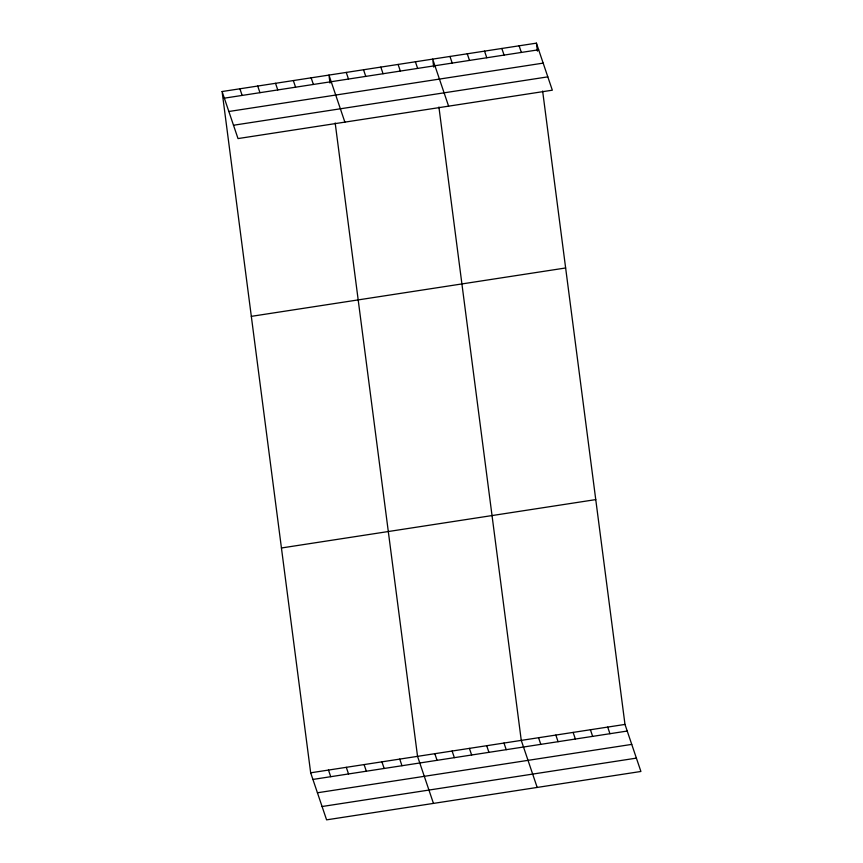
<?xml version="1.0" encoding="UTF-8"?>
<svg xmlns="http://www.w3.org/2000/svg" width="863" height="863" viewBox="0 0 863 863"><rect width="100%" height="100%" fill="white"/><g stroke="black" fill="none" stroke-linecap="round" stroke-linejoin="round"><path stroke-width="1.29" d="M222.093 91.532L536.408 43.15L552.331 90.194L238.015 138.576L222.093 91.532L310.669 772.806L326.592 819.85L640.907 771.468L624.985 724.424L542.633 91.036M224.326 98.166L538.652 49.774M228.846 111.5L543.161 63.118M233.495 125.243L547.811 76.861M251.316 316.354L565.643 267.972M281.435 547.983L595.761 499.601M310.669 772.806L624.985 724.424M312.913 779.44L627.228 731.047M317.433 792.773L631.748 744.391M322.082 806.517L636.398 758.124M519.116 45.815L521.36 52.438M501.835 48.468L504.078 55.103M484.542 51.133L486.786 57.767M467.261 53.797L469.504 60.421M449.968 56.451L452.212 63.085M448.609 106.16L432.676 59.116L433.722 67.098M415.394 61.78L417.638 68.404M398.102 64.434L400.346 71.068M607.703 727.088L609.947 733.712M380.82 67.098L383.064 73.733M590.411 729.742L592.654 736.376M363.528 69.763L365.772 76.386M573.129 732.407L575.373 739.03M346.246 72.427L348.49 79.051M555.837 735.071L558.081 741.695M344.876 122.125L328.954 75.081L329.99 83.064M538.555 737.725L540.799 744.359M311.144 77.821L313.388 84.455M537.185 787.434L521.263 740.389L438.911 107.012M293.334 80.572L295.578 87.195M503.981 743.054L506.225 749.677M275.524 83.312L277.767 89.935M486.689 745.708L488.933 752.342M257.713 86.052L259.957 92.675M469.396 748.372L471.64 754.996M239.903 88.792L242.147 95.426M452.115 751.037L454.359 757.66M434.823 753.69L437.066 760.325M433.463 803.399L417.541 756.355L335.178 122.978M399.731 759.095L401.975 765.729M381.921 761.835L384.164 768.469M364.1 764.586L366.344 771.209M346.29 767.326L348.533 773.949M328.479 770.066L330.723 776.689M536.408 43.15L537.444 51.133"/></g></svg>
